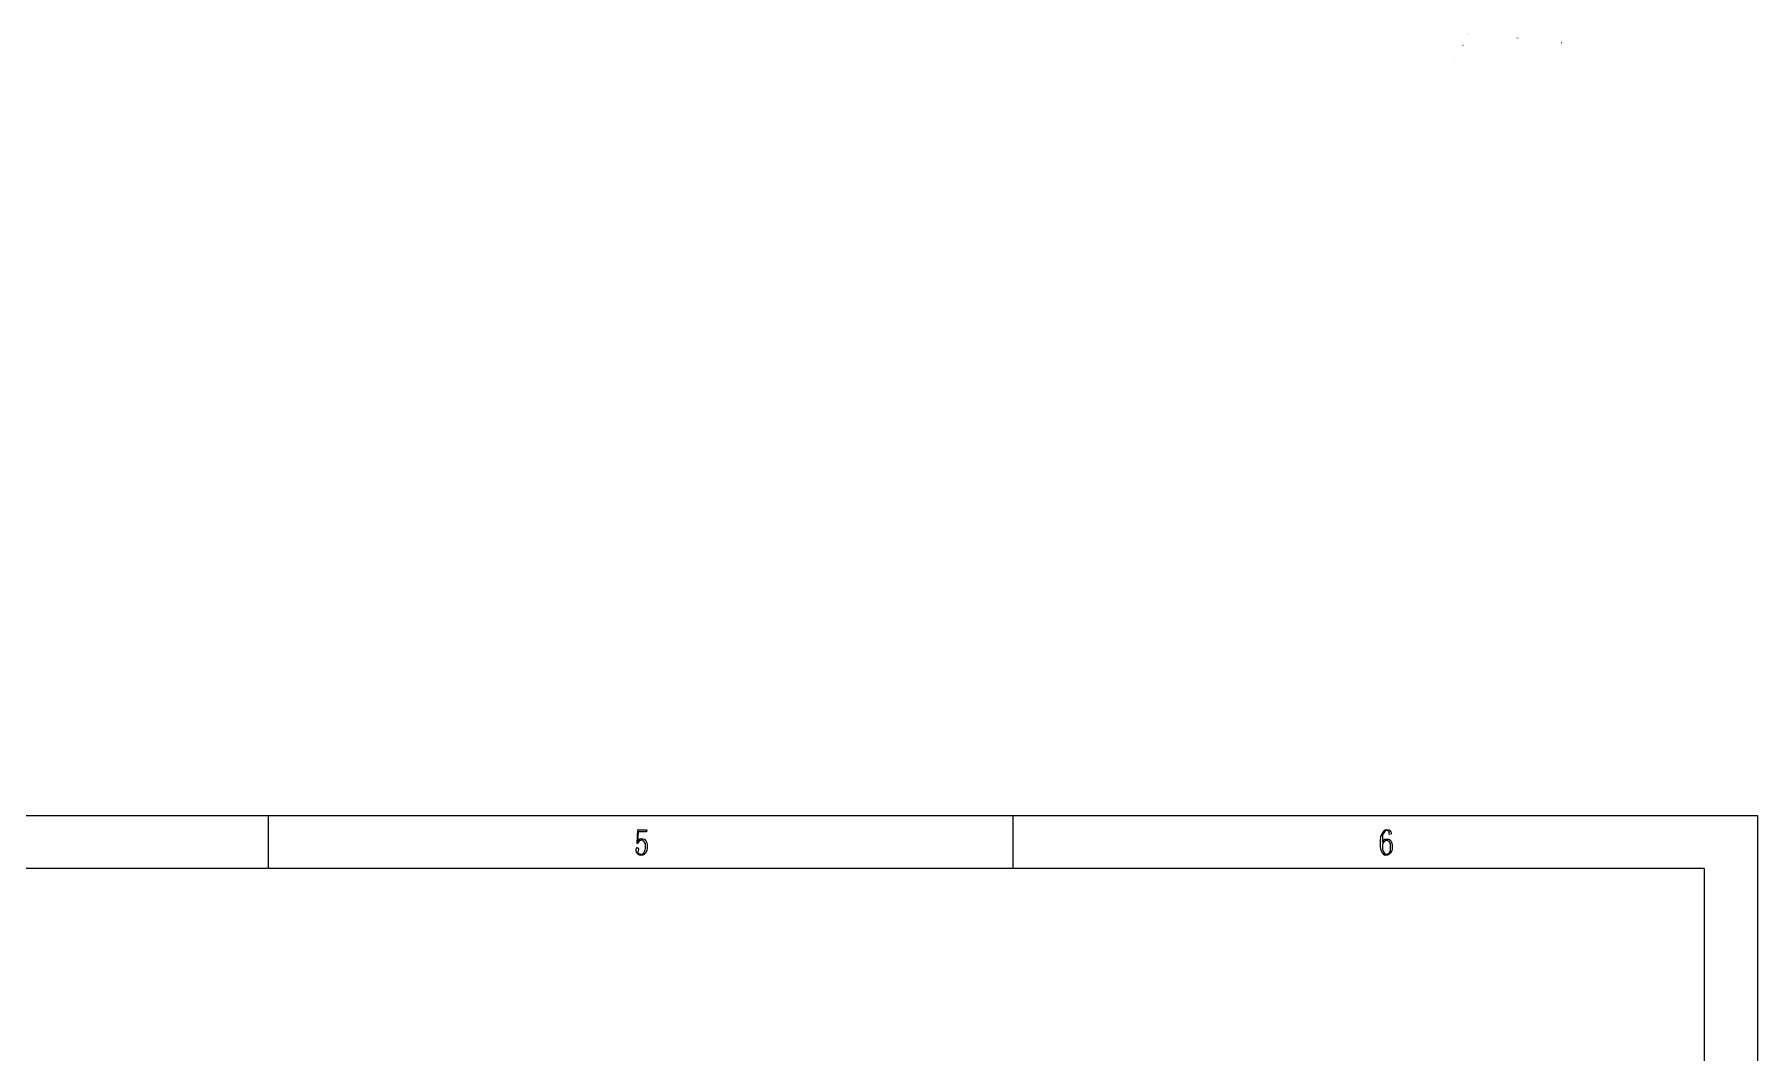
# Model space of a CAD drawing. Header units: millimetres. Extents: x 4 to 529, y -167 to 297.
# Drawn here: x 326.5 to 529, y 176.9 to 296.5 of the extents above; entities that cross this region are included whole.
import ezdxf

# ---------------------------------------------------------------- set-up
doc = ezdxf.new("R2010")
doc.units = ezdxf.units.MM
doc.layers.add('PDF_图层 1', color=7, linetype='Continuous', true_color=0x231f20)

msp = doc.modelspace()

# ---------------------------------------------------------------- linework, layer by layer
at = {"layer": 'PDF_图层 1', "lineweight": -3}
for points in [[(494.95, 296.5), (494.96, 296.51)], [(495.03, 296.5), (495.04, 296.51)], [(500.77, 296.09), (500.78, 296.1)], [(494.35, 295.24), (494.37, 295.23)], [(505.95, 295.52), (505.97, 295.52)], [(493.38, 293.34), (493.39, 293.32)]]:
    msp.add_lwpolyline(points, close=True, dxfattribs=at)
at = {"layer": 'PDF_图层 1', "color": 7, "lineweight": -3, "true_color": 0xffffff}
for points in [[(3.86, 204.74), (528.97, 204.74)], [(353.94, 204.77), (353.94, 198.5)], [(441.44, 204.77), (441.44, 198.5)], [(528.97, 204.74), (528.97, -166.57)], [(397.33, 203.04), (397.27, 201.49)], [(397.33, 203.04), (398.45, 203.04)], [(397.41, 202.82), (397.35, 201.66)], [(398.4, 202.82), (397.41, 202.82)], [(398.45, 203.04), (398.4, 202.82)], [(484.85, 202.65), (484.68, 202.25)], [(485.08, 202.99), (484.85, 202.65)], [(485.05, 202.71), (484.91, 202.4)], [(485.19, 202.9), (485.05, 202.71)], [(485.28, 203.07), (485.08, 202.99)], [(485.33, 202.99), (485.19, 202.9)], [(485.28, 203.07), (485.59, 203.07)], [(485.5, 202.99), (485.33, 202.99)], [(485.5, 202.99), (485.56, 202.96)], [(485.56, 202.96), (485.62, 202.93)], [(485.59, 203.07), (485.67, 203.04)], [(485.64, 202.9), (485.64, 202.85)], [(485.64, 202.85), (485.64, 202.79)], [(485.64, 202.79), (485.64, 202.71)], [(485.64, 202.71), (485.64, 202.62)], [(485.64, 202.59), (485.67, 202.54)], [(485.67, 203.04), (485.78, 202.93)], [(485.81, 202.51), (485.73, 202.51)], [(485.78, 202.93), (485.87, 202.82)], [(485.87, 202.82), (485.9, 202.76)], [(485.9, 202.59), (485.87, 202.54)], [(485.9, 202.76), (485.9, 202.65)], [(485.9, 202.65), (485.9, 202.59)], [(397.18, 200.81), (397.16, 200.76)], [(397.16, 200.76), (397.16, 200.59)], [(397.16, 200.59), (397.21, 200.45)], [(397.21, 200.87), (397.18, 200.81)], [(397.24, 200.93), (397.21, 200.87)], [(397.3, 200.96), (397.24, 200.93)], [(397.27, 201.49), (397.38, 201.46)], [(397.3, 200.96), (397.38, 200.96)], [(397.44, 201.77), (397.35, 201.66)], [(397.44, 201.58), (397.38, 201.46)], [(397.38, 200.56), (397.38, 200.5)], [(397.38, 200.5), (397.38, 200.39)], [(397.41, 200.96), (397.44, 200.9)], [(397.44, 200.67), (397.41, 200.59)], [(397.52, 201.89), (397.44, 201.77)], [(397.49, 201.69), (397.44, 201.58)], [(397.44, 200.9), (397.47, 200.84)], [(397.47, 200.84), (397.47, 200.79)], [(397.47, 200.79), (397.47, 200.7)], [(397.58, 201.77), (397.49, 201.69)], [(397.64, 201.94), (397.52, 201.89)], [(397.69, 201.8), (397.58, 201.77)], [(397.75, 202), (397.64, 201.94)], [(397.75, 201.83), (397.69, 201.8)], [(397.75, 202), (397.83, 202)], [(397.95, 201.83), (397.75, 201.83)], [(397.83, 202), (398.03, 202)], [(397.95, 201.83), (398.03, 201.77)], [(398.03, 202), (398.17, 201.94)], [(398.03, 201.77), (398.14, 201.6)], [(398.2, 200.65), (398.12, 200.42)], [(398.14, 201.6), (398.23, 201.41)], [(398.17, 201.94), (398.31, 201.75)], [(398.23, 200.84), (398.2, 200.65)], [(398.23, 201.41), (398.23, 201.24)], [(398.23, 201.24), (398.23, 200.84)], [(398.31, 201.75), (398.45, 201.52)], [(398.45, 200.62), (398.31, 200.36)], [(398.45, 201.52), (398.48, 201.29)], [(398.48, 200.87), (398.45, 200.62)], [(398.48, 201.29), (398.48, 200.87)], [(484.68, 202.25), (484.63, 201.86)], [(484.63, 201.86), (484.63, 201.13)], [(484.63, 201.13), (484.68, 200.79)], [(484.68, 200.79), (484.83, 200.45)], [(484.91, 202.4), (484.88, 202)], [(484.88, 202), (484.88, 201.55)], [(484.91, 201.66), (484.88, 201.55)], [(484.94, 201.44), (484.88, 201.29)], [(484.88, 201.29), (484.88, 201.01)], [(484.88, 201.01), (484.91, 200.76)], [(484.99, 201.77), (484.91, 201.66)], [(484.91, 200.76), (485.02, 200.48)], [(485.02, 201.58), (484.94, 201.44)], [(485.11, 201.89), (484.99, 201.77)], [(485.14, 201.69), (485.02, 201.58)], [(485.02, 200.48), (485.16, 200.25)], [(485.22, 201.97), (485.11, 201.89)], [(485.25, 201.77), (485.14, 201.69)], [(485.22, 201.97), (485.33, 201.97)], [(485.33, 201.8), (485.25, 201.77)], [(485.33, 201.97), (485.59, 201.97)], [(485.5, 201.8), (485.33, 201.8)], [(485.5, 201.8), (485.59, 201.77)], [(485.59, 201.97), (485.73, 201.92)], [(485.59, 201.77), (485.7, 201.63)], [(485.7, 201.63), (485.78, 201.44)], [(485.78, 200.59), (485.7, 200.39)], [(485.73, 201.92), (485.9, 201.72)], [(485.78, 201.44), (485.81, 201.27)], [(485.81, 200.84), (485.78, 200.59)], [(485.81, 201.27), (485.81, 200.84)], [(485.98, 200.59), (485.84, 200.33)], [(485.9, 201.72), (485.98, 201.46)], [(485.98, 201.46), (486.04, 201.27)], [(486.04, 200.84), (485.98, 200.59)], [(486.04, 201.27), (486.04, 200.84)], [(522.7, 198.5), (35.13, 198.5)], [(397.21, 200.45), (397.35, 200.28)], [(397.35, 200.28), (397.52, 200.14)], [(397.38, 200.39), (397.41, 200.33)], [(397.41, 200.33), (397.52, 200.25)], [(397.52, 200.25), (397.64, 200.22)], [(397.52, 200.14), (397.66, 200.08)], [(397.64, 200.22), (397.72, 200.19)], [(397.97, 200.08), (397.66, 200.08)], [(397.72, 200.19), (397.89, 200.19)], [(398, 200.25), (397.89, 200.19)], [(398.14, 200.17), (397.97, 200.08)], [(398.12, 200.42), (398, 200.25)], [(398.31, 200.36), (398.14, 200.17)], [(484.83, 200.45), (485.02, 200.17)], [(485.02, 200.17), (485.19, 200.08)], [(485.16, 200.25), (485.28, 200.19)], [(485.5, 200.08), (485.19, 200.08)], [(485.28, 200.19), (485.47, 200.19)], [(485.59, 200.25), (485.47, 200.19)], [(485.64, 200.14), (485.5, 200.08)], [(485.7, 200.39), (485.59, 200.25)], [(485.84, 200.33), (485.64, 200.14)], [(522.7, 198.5), (522.7, -160.31)]]:
    msp.add_lwpolyline(points, dxfattribs=at)
at = {"layer": 'PDF_图层 1', "color": 7, "lineweight": -3, "true_color": 0xffffff, "transparency": 33554559}
for points in [[(485.64, 202.9), (485.64, 202.88), (485.67, 202.9), (485.67, 202.88)], [(485.64, 202.79), (485.64, 202.76), (485.67, 202.79), (485.67, 202.76)], [(485.64, 202.71), (485.64, 202.68), (485.67, 202.71), (485.67, 202.68)], [(485.64, 202.59), (485.64, 202.56), (485.67, 202.59), (485.67, 202.56)], [(485.7, 202.51), (485.7, 202.48), (485.73, 202.51), (485.73, 202.48)], [(485.73, 202.51), (485.73, 202.48), (485.76, 202.51), (485.76, 202.48)], [(485.84, 202.51), (485.84, 202.48), (485.87, 202.51), (485.87, 202.48)], [(485.87, 202.54), (485.87, 202.51), (485.9, 202.54), (485.9, 202.51)], [(397.38, 200.96), (397.38, 200.93), (397.41, 200.96), (397.41, 200.93)], [(397.41, 200.59), (397.41, 200.56), (397.44, 200.59), (397.44, 200.56)], [(397.47, 200.7), (397.47, 200.67), (397.49, 200.7), (397.49, 200.67)]]:
    msp.add_solid(points, dxfattribs=at)

doc.saveas('drawing.dxf')
